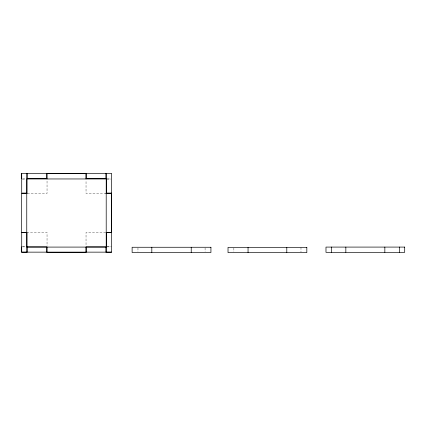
<?xml version="1.0" encoding="UTF-8"?>
<svg xmlns="http://www.w3.org/2000/svg" width="426" height="426" viewBox="0 0 426 426"><rect width="100%" height="100%" fill="white"/><g stroke="black" fill="none" stroke-linecap="round" stroke-linejoin="round"><path stroke-width="0.32" stroke-dasharray="2.13 1.6" d="M22.578 178.648L26.412 178.648M107.139 178.648L110.968 178.648M22.376 179.218L26.311 179.218M107.001 179.218L110.952 179.218M27.413 193.447L47.041 193.447L47.041 180.209M106.207 193.447L86.036 193.447L86.036 180.209M26.763 232.447L47.041 232.447L47.041 246.345M105.749 232.447L86.036 232.447L86.036 246.345M22.376 246.34L26.311 246.34M107.001 246.34L110.952 246.34M22.578 246.888L26.412 246.888M107.139 246.888L111.607 246.888M300.985 247.373L300.985 251.968M233.869 248.033L233.869 251.968M205.082 247.921L205.082 251.857M137.965 247.921L137.965 251.857"/><path stroke-width="0.64" d="M111.607 193.074L106.346 193.074L106.346 173.371M27.333 193.447L21.417 193.447L21.417 232.447L26.763 232.447M105.749 193.447L111.66 193.447L111.66 232.447L106.207 232.447M111.607 232.479L106.346 232.479L106.356 252.187L111.607 252.187L111.607 173.371L21.3 173.398L21.3 178.648M111.607 252.144L21.3 252.144L21.3 246.888M399.487 247.053L399.487 252.309M384.843 247.085L384.843 252.336M345.843 247.085L345.843 252.336M331.359 247.053L331.359 252.309M286.799 247.373L286.799 252.629M248.049 247.373L248.049 252.629M191.226 247.261L191.226 252.517M151.821 247.261L151.821 252.517M105.861 173.398L105.861 178.648L86.159 178.648L86.159 173.398M105.861 252.144L105.861 246.888L86.159 246.888L86.159 252.144M86.036 178.957L86.036 173.59L47.041 173.59L47.041 178.957M86.036 247.085L86.036 252.304L47.041 252.304L47.041 247.085M46.753 173.398L46.753 178.648L27.051 178.648L27.051 173.398M46.753 252.144L46.753 246.888L27.051 246.888L27.051 252.144M26.971 173.371L26.971 193.074L21.715 193.074L21.715 173.371M106.207 178.957L26.763 178.957L26.763 247.085L106.207 247.085L106.207 178.957M26.971 232.479L21.715 232.479L21.715 252.187L26.971 252.187L26.971 232.479M404.7 247.085L325.986 247.085L325.986 252.336L404.7 252.336L404.7 247.085M210.929 247.261L132.119 247.261L132.119 252.517L210.929 252.517L210.929 247.261M306.832 247.373L228.022 247.373L228.022 252.629L306.832 252.629L306.832 247.373"/></g></svg>
